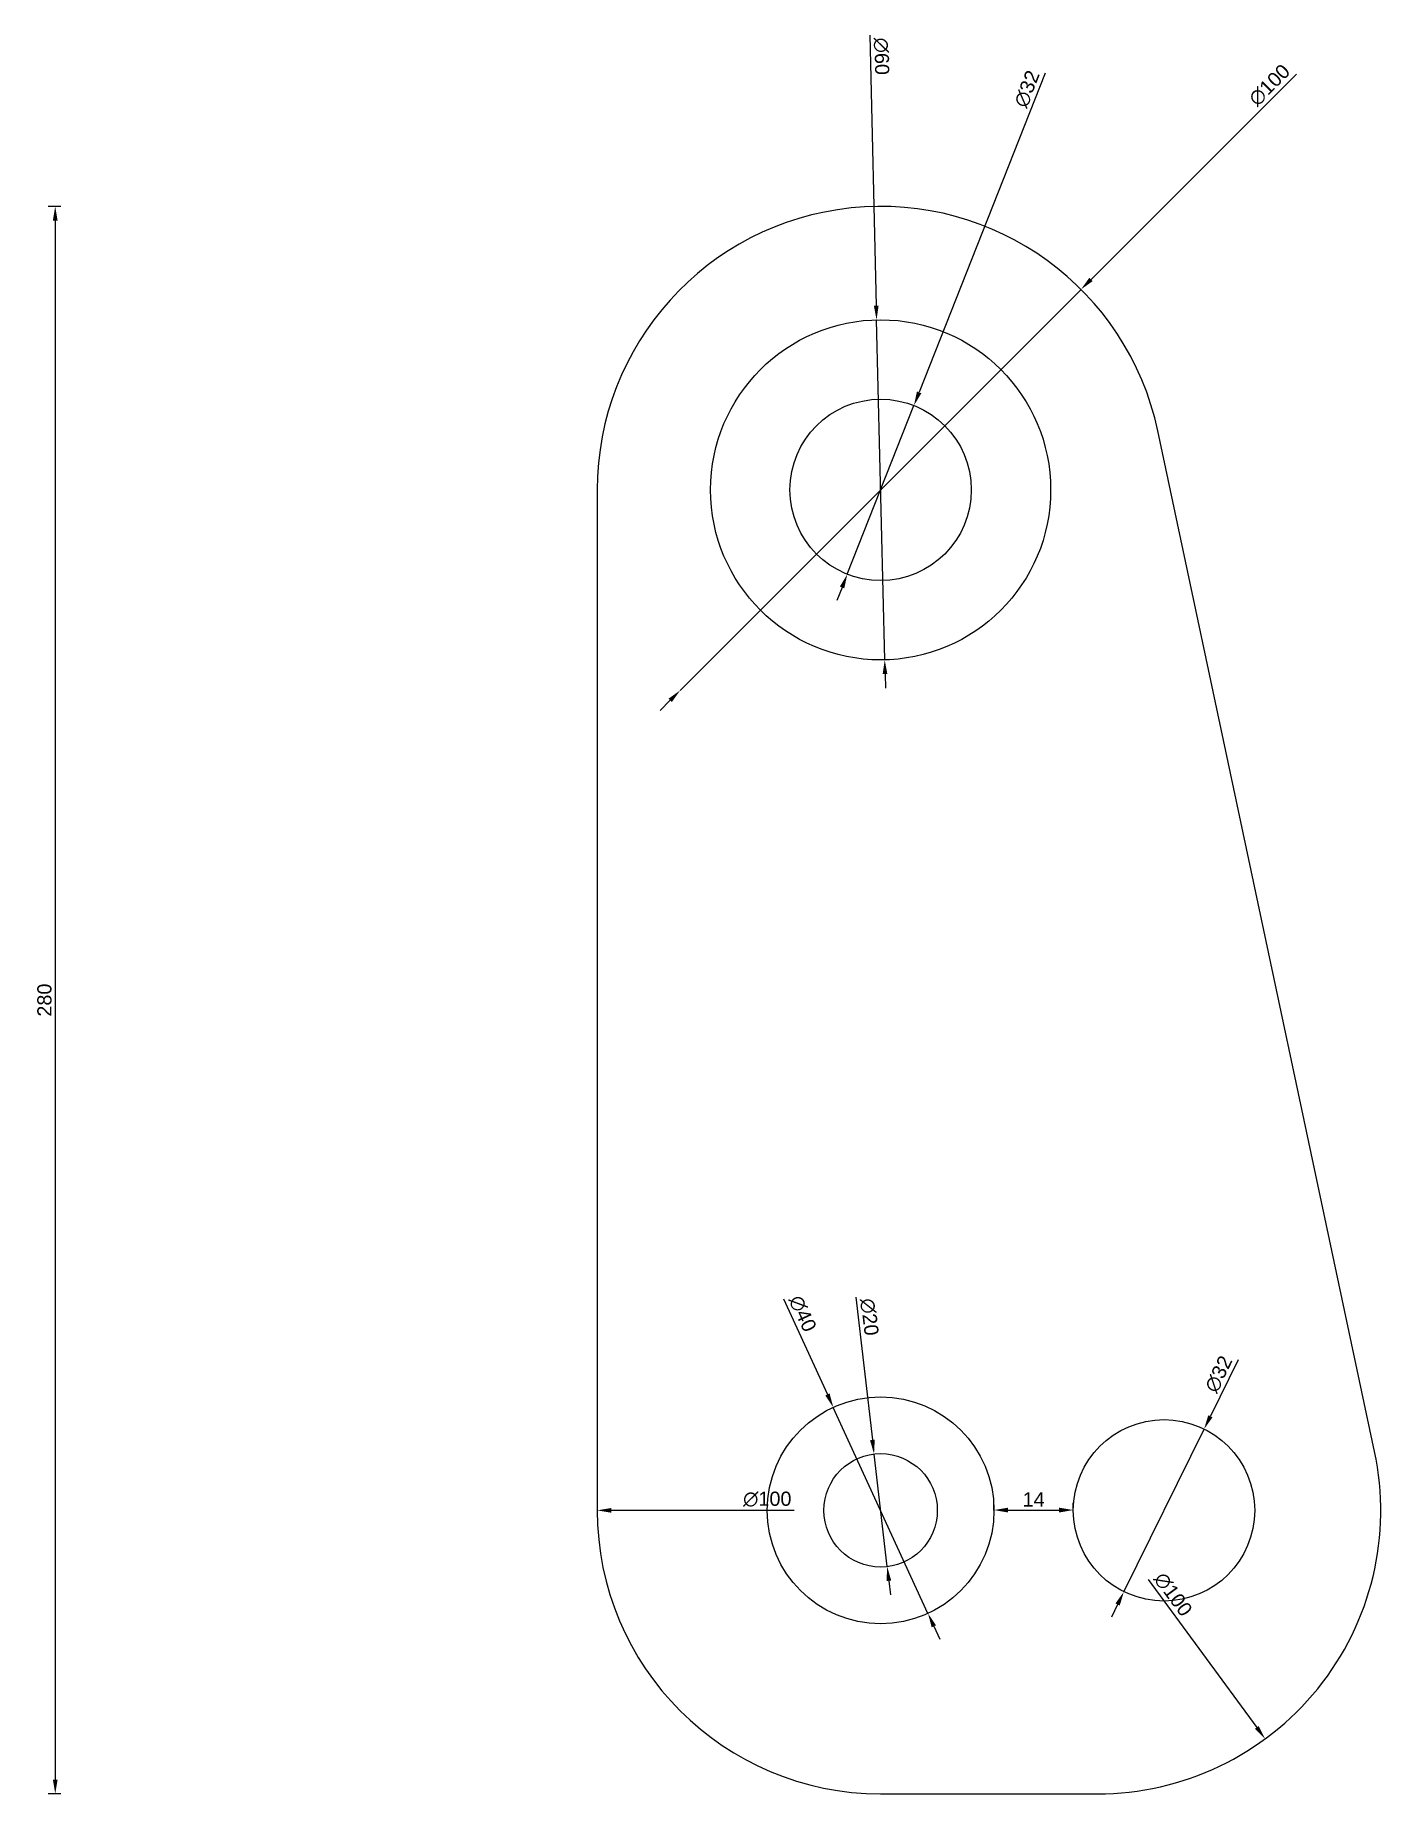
# Model space of a CAD drawing. Header units: millimetres. Extents: x 2551 to 2788, y 2120 to 2430.
import ezdxf

# ---------------------------------------------------------------- set-up
doc = ezdxf.new("R2010")
doc.units = ezdxf.units.MM
doc.styles.get("Standard").update_dxf_attribs({"font": 'arial.ttf'})
doc.dimstyles.new('ISO-25', dxfattribs={"dimtxt": 2.5, "dimasz": 2.5, "dimexe": 1.25, "dimexo": 0.625, "dimtad": 1, "dimtxsty": 'Standard', "dimcen": 2.5, "dimadec": 0, "dimazin": 0, "dimtfac": 1, "dimtmove": 0, "dimatfit": 3, "dimfxl": 1, "dimfxlon": 1, "dimarcsym": 0})

# ---------------------------------------------------------------- blocks, each defined once
blk = doc.blocks.new('*D3')
at = {"color": 0, "lineweight": -2, "transparency": 16777216}
for p, q in [((2773.35, 2423.35), (2737.12, 2387.12)), ((2664.64, 2314.64), (2735.36, 2385.36)), ((2662.88, 2312.88), (2661.11, 2311.11))]:
    blk.add_line(p, q, dxfattribs=at)
at = {"color": 0, "transparency": 16777216}
for points in [[(2736.83, 2387.42), (2737.42, 2386.83), (2735.36, 2385.36)], [(2662.58, 2313.17), (2663.17, 2312.58), (2664.64, 2314.64)]]:
    blk.add_solid(points, dxfattribs=at)
at = {"layer": 'Defpoints', "color": 0, "transparency": 16777216}
for p in [(2735.36, 2385.36), (2664.64, 2314.64)]:
    blk.add_point(p, dxfattribs=at)
at = {"color": 0, "transparency": 16777216, "insert": (2768.61, 2421.39), "char_height": 2.5, "attachment_point": 5, "rotation": 45}
blk.add_mtext('∅100', dxfattribs=at)
blk = doc.blocks.new('*D4')
at = {"color": 0, "lineweight": -2, "transparency": 16777216}
for p, q in [((2720, 2170.05), (2720, 2171.3)), ((2722.5, 2170.05), (2731.5, 2170.05)), ((2734, 2170.05), (2734, 2171.3))]:
    blk.add_line(p, q, dxfattribs=at)
at = {"color": 0, "transparency": 16777216}
for points in [[(2722.5, 2170.47), (2722.5, 2169.63), (2720, 2170.05)], [(2731.5, 2170.47), (2731.5, 2169.63), (2734, 2170.05)]]:
    blk.add_solid(points, dxfattribs=at)
at = {"layer": 'Defpoints', "color": 0, "transparency": 16777216}
for p in [(2720, 2170), (2734, 2170.05), (2734, 2170)]:
    blk.add_point(p, dxfattribs=at)
at = {"color": 0, "transparency": 16777216, "insert": (2727, 2171.93), "char_height": 2.5, "attachment_point": 5}
blk.add_mtext('14', dxfattribs=at)
blk = doc.blocks.new('*D5')
at = {"color": 0, "lineweight": -2, "transparency": 16777216}
for p, q in [((2555.37, 2400), (2553.12, 2400)), ((2554.37, 2397.5), (2554.37, 2122.5)), ((2555.37, 2120), (2553.12, 2120))]:
    blk.add_line(p, q, dxfattribs=at)
at = {"color": 0, "transparency": 16777216}
for points in [[(2553.95, 2397.5), (2554.79, 2397.5), (2554.37, 2400)], [(2553.95, 2122.5), (2554.79, 2122.5), (2554.37, 2120)]]:
    blk.add_solid(points, dxfattribs=at)
at = {"layer": 'Defpoints', "color": 0, "transparency": 16777216}
for p in [(2700, 2400), (2554.37, 2120), (2700, 2120)]:
    blk.add_point(p, dxfattribs=at)
at = {"color": 0, "transparency": 16777216, "insert": (2552.47, 2260), "char_height": 2.5, "attachment_point": 5, "rotation": 90}
blk.add_mtext('280', dxfattribs=at)
blk = doc.blocks.new('*D6')
at = {"color": 0, "lineweight": -2, "transparency": 16777216}
for p, q in [((2695.6, 2207.62), (2698.55, 2182.42)), ((2701.16, 2160.07), (2698.84, 2179.93)), ((2701.45, 2157.58), (2701.74, 2155.1))]:
    blk.add_line(p, q, dxfattribs=at)
at = {"color": 0, "transparency": 16777216}
for points in [[(2698.96, 2182.46), (2698.13, 2182.37), (2698.84, 2179.93)], [(2701.87, 2157.63), (2701.04, 2157.54), (2701.16, 2160.07)]]:
    blk.add_solid(points, dxfattribs=at)
at = {"layer": 'Defpoints', "color": 0, "transparency": 16777216}
for p in [(2698.84, 2179.93), (2701.16, 2160.07)]:
    blk.add_point(p, dxfattribs=at)
at = {"color": 0, "transparency": 16777216, "insert": (2698, 2204.11), "char_height": 2.5, "attachment_point": 5, "rotation": 276.6718}
blk.add_mtext('∅20', dxfattribs=at)
blk = doc.blocks.new('*D7')
at = {"color": 0, "lineweight": -2, "transparency": 16777216}
for p, q in [((2682.87, 2207.31), (2690.61, 2190.45)), ((2708.35, 2151.83), (2691.65, 2188.17)), ((2709.39, 2149.55), (2710.43, 2147.28))]:
    blk.add_line(p, q, dxfattribs=at)
at = {"color": 0, "transparency": 16777216}
for points in [[(2690.99, 2190.62), (2690.23, 2190.27), (2691.65, 2188.17)], [(2709.77, 2149.73), (2709.01, 2149.38), (2708.35, 2151.83)]]:
    blk.add_solid(points, dxfattribs=at)
at = {"layer": 'Defpoints', "color": 0, "transparency": 16777216}
for p in [(2691.65, 2188.17), (2708.35, 2151.83)]:
    blk.add_point(p, dxfattribs=at)
at = {"color": 0, "transparency": 16777216, "insert": (2686.23, 2204.7), "char_height": 2.5, "attachment_point": 5, "rotation": 294.6691}
blk.add_mtext('∅40', dxfattribs=at)
blk = doc.blocks.new('*D8')
at = {"color": 0, "lineweight": -2, "transparency": 16777216}
blk.add_line((2684.74, 2170), (2652.5, 2170), dxfattribs=at)
at = {"color": 0, "transparency": 16777216}
blk.add_solid([(2652.5, 2170.42), (2652.5, 2169.58), (2650, 2170)], dxfattribs=at)
at = {"layer": 'Defpoints', "color": 0, "transparency": 16777216}
for p in [(2650, 2170), (2750, 2170)]:
    blk.add_point(p, dxfattribs=at)
at = {"color": 0, "transparency": 16777216, "insert": (2680, 2171.97), "char_height": 2.5, "attachment_point": 5}
blk.add_mtext('∅100', dxfattribs=at)
blk = doc.blocks.new('*D9')
at = {"color": 0, "lineweight": -2, "transparency": 16777216}
blk.add_line((2747.19, 2157.82), (2766.36, 2131.71), dxfattribs=at)
at = {"color": 0, "transparency": 16777216}
blk.add_solid([(2766.7, 2131.95), (2766.03, 2131.46), (2767.84, 2129.69)], dxfattribs=at)
at = {"layer": 'Defpoints', "color": 0, "transparency": 16777216}
for p in [(2708.67, 2210.31), (2767.84, 2129.69)]:
    blk.add_point(p, dxfattribs=at)
at = {"color": 0, "transparency": 16777216, "insert": (2751.59, 2155.17), "char_height": 2.5, "attachment_point": 5, "rotation": 306.2777}
blk.add_mtext('∅100', dxfattribs=at)
blk = doc.blocks.new('*D10')
at = {"color": 0, "lineweight": -2, "transparency": 16777216}
for p, q in [((2763.09, 2196.53), (2758.18, 2186.59)), ((2742.92, 2155.65), (2757.08, 2184.35)), ((2741.82, 2153.41), (2740.71, 2151.17))]:
    blk.add_line(p, q, dxfattribs=at)
at = {"color": 0, "transparency": 16777216}
for points in [[(2757.81, 2186.78), (2758.56, 2186.41), (2757.08, 2184.35)], [(2741.44, 2153.59), (2742.19, 2153.22), (2742.92, 2155.65)]]:
    blk.add_solid(points, dxfattribs=at)
at = {"layer": 'Defpoints', "color": 0, "transparency": 16777216}
for p in [(2757.08, 2184.35), (2742.92, 2155.65)]:
    blk.add_point(p, dxfattribs=at)
at = {"color": 0, "transparency": 16777216, "insert": (2759.65, 2194.03), "char_height": 2.5, "attachment_point": 5, "rotation": 63.7415}
blk.add_mtext('∅32', dxfattribs=at)
blk = doc.blocks.new('*D11')
at = {"color": 0, "lineweight": -2, "transparency": 16777216}
for p, q in [((2698.08, 2430.2), (2699.22, 2382.49)), ((2700.72, 2320.01), (2699.28, 2379.99)), ((2700.78, 2317.51), (2700.84, 2315.01))]:
    blk.add_line(p, q, dxfattribs=at)
at = {"color": 0, "transparency": 16777216}
for points in [[(2699.64, 2382.5), (2698.81, 2382.48), (2699.28, 2379.99)], [(2701.19, 2317.52), (2700.36, 2317.5), (2700.72, 2320.01)]]:
    blk.add_solid(points, dxfattribs=at)
at = {"layer": 'Defpoints', "color": 0, "transparency": 16777216}
for p in [(2699.28, 2379.99), (2700.72, 2320.01)]:
    blk.add_point(p, dxfattribs=at)
at = {"color": 0, "transparency": 16777216, "insert": (2700.14, 2426.48), "char_height": 2.5, "attachment_point": 5, "rotation": 271.3691}
blk.add_mtext('∅60', dxfattribs=at)
blk = doc.blocks.new('*D12')
at = {"color": 0, "lineweight": -2, "transparency": 16777216}
for p, q in [((2729.04, 2423.5), (2706.8, 2367.21)), ((2694.12, 2335.12), (2705.88, 2364.88)), ((2693.2, 2332.79), (2692.28, 2330.47))]:
    blk.add_line(p, q, dxfattribs=at)
at = {"color": 0, "transparency": 16777216}
for points in [[(2706.41, 2367.36), (2707.19, 2367.05), (2705.88, 2364.88)], [(2692.81, 2332.95), (2693.59, 2332.64), (2694.12, 2335.12)]]:
    blk.add_solid(points, dxfattribs=at)
at = {"layer": 'Defpoints', "color": 0, "transparency": 16777216}
for p in [(2705.88, 2364.88), (2694.12, 2335.12)]:
    blk.add_point(p, dxfattribs=at)
at = {"color": 0, "transparency": 16777216, "insert": (2725.83, 2420.72), "char_height": 2.5, "attachment_point": 5, "rotation": 68.4378}
blk.add_mtext('∅32', dxfattribs=at)

msp = doc.modelspace()

# ---------------------------------------------------------------- linework, layer by layer
for p, q in [((2787.164, 2180.395), (2748.908, 2360.395)), ((2650, 2350), (2650, 2170)), ((2700, 2120), (2700, 2120)), ((2700, 2120), (2738.256, 2120))]:
    msp.add_line(p, q)
for centre, radius in [((2700, 2350), 30), ((2700, 2350), 16), ((2700, 2170), 20), ((2750, 2170), 16), ((2700, 2170), 10)]:
    msp.add_circle(centre, radius)
for centre, start, end in [((2700, 2350), 11.99885, 180), ((2738.256, 2170), 270, 11.99885), ((2700, 2170), 180, 270)]:
    msp.add_arc(centre, 50, start, end)

# ---------------------------------------------------------------- dimensions: what is measured, and where the dimension line sits
for p1, p2, picture, middle in [((2700.717, 2320.009), (2699.283, 2379.991), '*D11', (2698.173, 2426.432)), ((2664.645, 2314.645), (2735.355, 2385.355), '*D3', (2770, 2420)), ((2694.12, 2335.12), (2705.88, 2364.88), '*D12', (2727.662, 2420)), ((2708.348, 2151.825), (2691.652, 2188.175), '*D7', (2684.44, 2203.879)), ((2708.671, 2210.308), (2767.841, 2129.692), '*D9', (2750, 2154)), ((2701.162, 2160.068), (2698.838, 2179.932), '*D6', (2696.037, 2203.879)), ((2742.921, 2155.651), (2757.079, 2184.349), '*D10', (2761.422, 2193.153)), ((2750, 2170), (2650, 2170), '*D8', (2680, 2170))]:
    dim = msp.add_diameter_dim_2p(p1=p1, p2=p2, dimstyle='ISO-25')
    dim.commit()
    dim.dimension.update_dxf_attribs({"geometry": picture, "text_midpoint": middle, "dimtype": 163})
dim = msp.add_aligned_dim(p1=(2700, 2400), p2=(2700, 2120), distance=-145.63, dimstyle='ISO-25')
dim.commit()
dim.dimension.update_dxf_attribs({"geometry": '*D5', "text_midpoint": (2552.468, 2260)})
dim = msp.add_linear_dim(base=(2734, 2170.05), p1=(2720, 2170), p2=(2734, 2170), angle=0, dimstyle='ISO-25')
dim.commit()
dim.dimension.update_dxf_attribs({"geometry": '*D4', "text_midpoint": (2727, 2170.05), "dimtype": 161})

doc.saveas('drawing.dxf')
